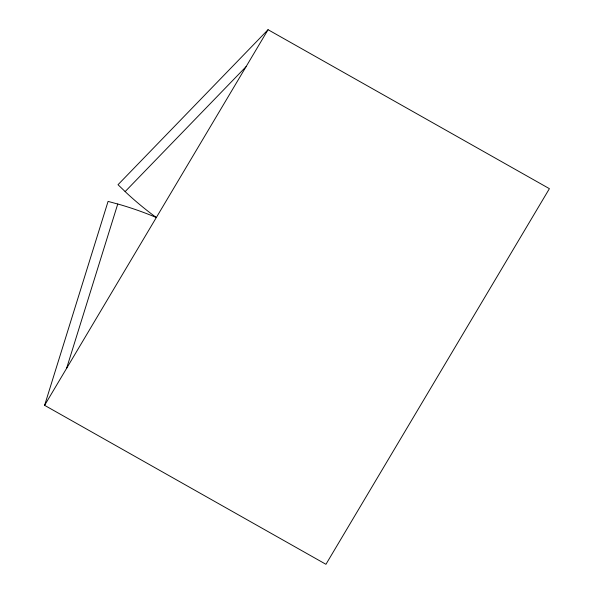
<?xml version="1.0" encoding="UTF-8"?>
<svg xmlns="http://www.w3.org/2000/svg" width="594" height="594" viewBox="0 0 594 594"><rect width="100%" height="100%" fill="white"/><g stroke="black" fill="none" stroke-linecap="round" stroke-linejoin="round"><path stroke-width="0.89" d="M44.602 405.331L108.078 201.403L120.374 204.744A325.052 314.701 8.3 0 1 156.326 217.515A325.052 314.701 8.3 0 1 127.094 193.451L118.013 184.712L268.057 29.7L549.398 188.669L325.943 564.3L44.602 405.331L268.057 29.7M66.587 368.377L117.753 204.002M125.126 191.61L246.072 66.654"/></g></svg>
